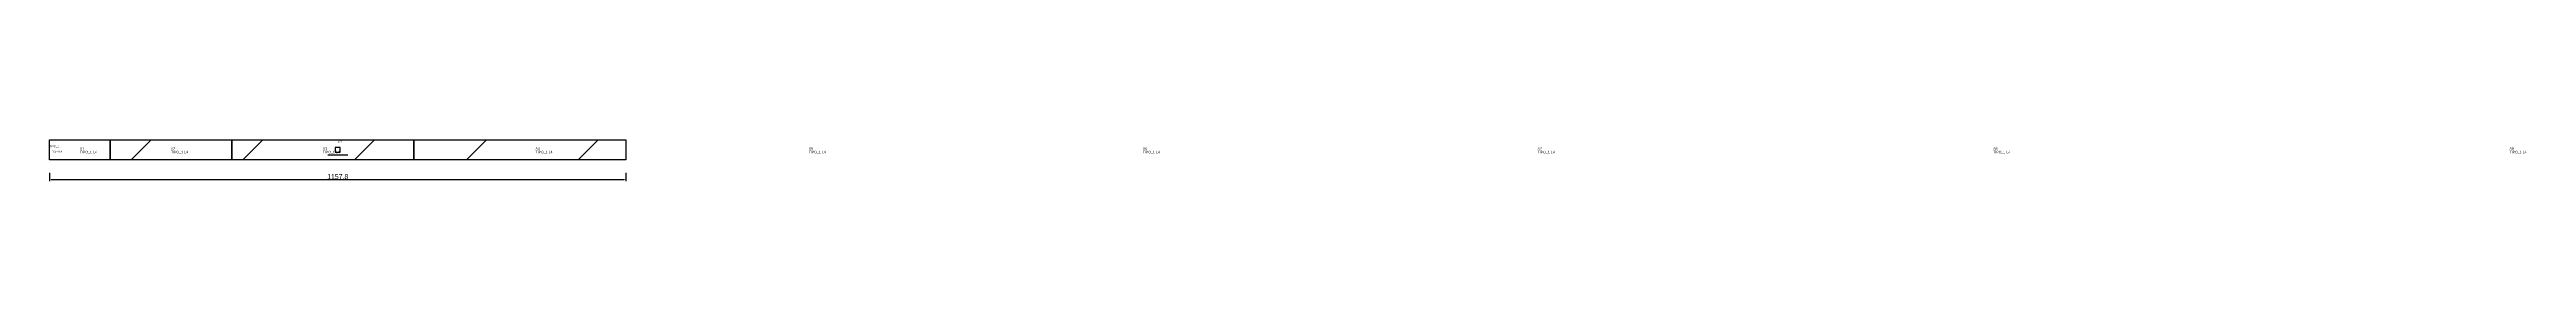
# Model space of a CAD drawing. Header units: metres. Extents: x 222 to 5197, y 118 to 202.
import ezdxf

# ---------------------------------------------------------------- set-up
doc = ezdxf.new("R2010")
doc.units = ezdxf.units.M
for name, color, linetype in [('3', 3, 'CONTINUOUS'), ('AUX00', 7, 'CONTINUOUS'), ('COTA', 241, 'CONTINUOUS'), ('FOLHA', 255, 'CONTINUOUS'), ('Hachura', 251, 'CONTINUOUS'), ('NOMENCLATURA', 7, 'CONTINUOUS'), ('Nível', 160, 'CONTINUOUS'), ('Painéis', 200, 'CONTINUOUS'), ('Pilares', 5, 'CONTINUOUS'), ('SARR_2.2x7', 40, 'CONTINUOUS')]:
    doc.layers.add(name, color=color, linetype=linetype)
doc.styles.add('ARIAL', font='Arial.ttf')
doc.styles.add('STR_STANDARD', font='arial.ttf')
doc.dimstyles.new('EZ DXF', dxfattribs={"dimtxt": 10, "dimasz": 3.5, "dimexe": 3, "dimexo": 1.5, "dimgap": 1, "dimtad": 1, "dimdec": 1, "dimdsep": 46, "dimcen": 2.5, "dimazin": 3, "dimtfac": 1, "dimtmove": 0, "dimatfit": 3})

msp = doc.modelspace()

# ---------------------------------------------------------------- hatches: boundary and pattern name
at = {"layer": 'Hachura'}
h = msp.add_hatch(dxfattribs=at)
h.set_pattern_fill('ANSI31', scale=50)
h.paths.add_polyline_path([(222.2, 201.5), (1379.98, 201.5), (1379.98, 161.5), (222.2, 161.5)])
h = msp.add_hatch(dxfattribs=at)
h.set_pattern_fill('ANSI31', scale=50)
h.paths.add_polyline_path([(222.2, 201.5), (1379.98, 201.5), (1379.98, 161.5), (222.2, 161.5)])

# ---------------------------------------------------------------- linework, layer by layer
at = {"layer": '3'}
for points in [[(344.2, 161.5), (344.2, 201.5)], [(344.2, 161.5), (344.2, 201.5)], [(588.2, 161.5), (588.2, 201.5)], [(588.2, 161.5), (588.2, 201.5)], [(954.2, 161.5), (954.2, 201.5)], [(954.2, 161.5), (954.2, 201.5)]]:
    msp.add_lwpolyline(points, close=True, dxfattribs=at)
at = {"layer": 'Painéis', "color": 200}
for p, q in [((222.2, 201.5), (1379.98, 201.5)), ((222.2, 161.5), (222.2, 201.5)), ((222.2, 201.5), (1379.98, 201.5)), ((222.2, 161.5), (222.2, 201.5)), ((1379.98, 201.5), (1379.98, 161.5)), ((1379.98, 201.5), (1379.98, 161.5)), ((1379.98, 161.5), (222.2, 161.5)), ((1379.98, 161.5), (222.2, 161.5))]:
    msp.add_line(p, q, dxfattribs=at)
at = {"layer": 'Pilares'}
msp.add_lwpolyline([(796.09, 176.5), (806.09, 176.5), (806.09, 186.5), (796.09, 186.5)], close=True, dxfattribs=at)
msp.add_lwpolyline([(796.09, 176.5), (806.09, 176.5), (806.09, 186.5), (796.09, 186.5)], close=True, dxfattribs=at)
at = {"layer": 'SARR_2.2x7'}
msp.add_line((781.09, 171.5), (821.09, 171.5), dxfattribs=at)
msp.add_line((781.09, 171.5), (821.09, 171.5), dxfattribs=at)

# ---------------------------------------------------------------- texts
at = {"layer": '3', "style": 'STR_STANDARD'}
for s, p in [('A1', (283.2, 181.5)), ('A1', (283.2, 181.5)), ('A2', (466.2, 181.5)), ('A2', (466.2, 181.5)), ('A3', (771.2, 181.5)), ('A3', (771.2, 181.5)), ('A4', (1198.2, 181.5)), ('A4', (1198.2, 181.5)), ('A5', (1747.2, 181.5)), ('A5', (1747.2, 181.5)), ('A6', (2418.2, 181.5)), ('A6', (2418.2, 181.5)), ('A7', (3211.2, 181.5)), ('A7', (3211.2, 181.5)), ('A8', (4126.2, 181.5)), ('A8', (4126.2, 181.5)), ('A9', (5163.2, 181.5)), ('A9', (5163.2, 181.5))]:
    msp.add_text(s, height=5, dxfattribs=at).set_placement(p)
at = {"layer": 'AUX00', "style": 'STR_STANDARD'}
for p in [(283.2, 174.5), (283.2, 174.5), (466.2, 174.5), (466.2, 174.5), (771.2, 174.5), (771.2, 174.5), (1198.2, 174.5), (1198.2, 174.5), (1747.2, 174.5), (1747.2, 174.5), (2418.2, 174.5), (2418.2, 174.5), (3211.2, 174.5), (3211.2, 174.5), (4126.2, 174.5), (4126.2, 174.5), (5163.2, 174.5), (5163.2, 174.5)]:
    msp.add_text('TIPO_1-L4', height=5, dxfattribs=at).set_placement(p)
at = {"layer": 'FOLHA'}
msp.add_text('FOLHA-L4', height=3, dxfattribs=at).set_placement((227.2, 176.5))
msp.add_text('FOLHA-L4', height=3, dxfattribs=at).set_placement((227.2, 176.5))
at = {"layer": 'NOMENCLATURA', "insert": (801.09, 201.5), "char_height": 5, "attachment_point": 1, "style": 'ARIAL'}
msp.add_mtext('L4', dxfattribs=at)
msp.add_mtext('L4', dxfattribs=at)
at = {"layer": 'Nível'}
msp.add_text('TIPO_1', height=4, dxfattribs=at).set_placement((222.2, 186.5))
msp.add_text('TIPO_1', height=4, dxfattribs=at).set_placement((222.2, 186.5))

# ---------------------------------------------------------------- dimensions: what is measured, and where the dimension line sits
at = {"layer": 'COTA'}
msp.add_linear_dim(base=(222.2, 121.5), p1=(222.2, 136.5), p2=(1379.98, 136.5), dimstyle='EZ DXF', dxfattribs=at).render()
msp.add_linear_dim(base=(222.2, 121.5), p1=(222.2, 136.5), p2=(1379.98, 136.5), dimstyle='EZ DXF', dxfattribs=at).render()

doc.saveas('drawing.dxf')
